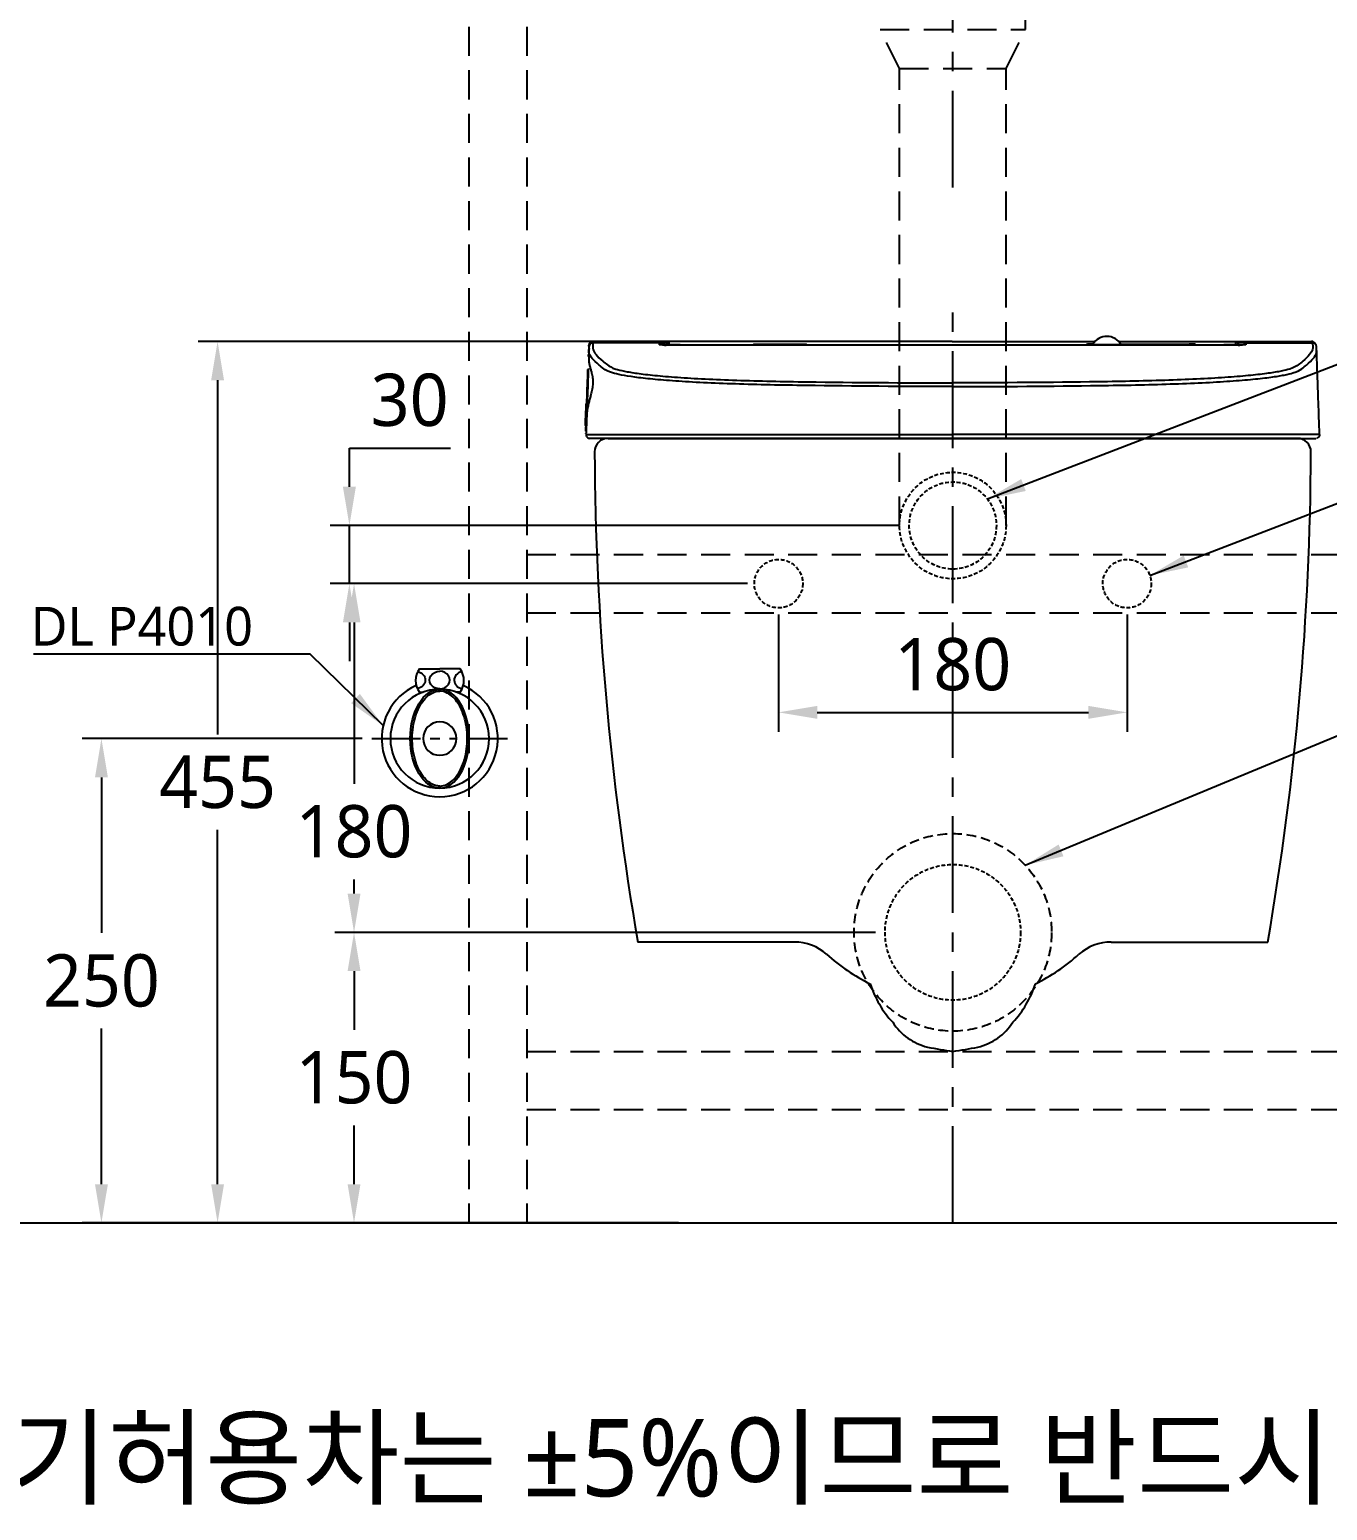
# Model space of a CAD drawing. Extents: x -37 to 6627, y -242 to 2286.
# Drawn here: x 4892 to 5562, y -242 to 523 of the extents above; entities that cross this region are included whole.
import ezdxf

# ---------------------------------------------------------------- set-up
doc = ezdxf.new("R2010")
doc.units = 0
doc.header["$LTSCALE"] = 20
doc.header["$MEASUREMENT"] = 0
doc.linetypes.add('CENTER', pattern=[2, 1.25, -0.25, 0.25, -0.25])
doc.linetypes.add('HIDDEN', pattern=[0.375, 0.25, -0.125])
doc.layers.get('0').update_dxf_attribs({"linetype": 'CONTINUOUS'})
doc.layers.get('DEFPOINTS').update_dxf_attribs({"linetype": 'CONTINUOUS'})
for name, color, linetype in [('1', 1, 'CONTINUOUS'), ('2', 2, 'CONTINUOUS'), ('3', 3, 'CONTINUOUS'), ('4', 4, 'CONTINUOUS'), ('6', 6, 'CONTINUOUS'), ('CENTER', 2, 'CENTER')]:
    doc.layers.add(name, color=color, linetype=linetype)
doc.styles.add('GHS', font='romans', dxfattribs={"bigfont": 'ghs'})
doc.styles.add('ROMANS', font='NanumGothic.ttf')
doc.styles.get("Standard").update_dxf_attribs({"font": 'NanumGothic.ttf'})
doc.dimstyles.get("Standard").update_dxf_attribs({"dimtxt": 2.5, "dimasz": 2, "dimexe": 2, "dimexo": 1, "dimgap": 1.5, "dimtad": 1, "dimdec": 0, "dimlfac": 10, "dimrnd": 0.5, "dimzin": 0, "dimdsep": 46, "dimtxsty": 'Standard', "dimcen": 0, "dimclrt": 2, "dimadec": 0, "dimazin": 0, "dimtfac": 1, "dimtdec": 0, "dimtmove": 0, "dimatfit": 3, "dimfxl": 0, "dimtolj": 1, "dimtzin": 0, "dimarcsym": 0})

# ---------------------------------------------------------------- blocks, each defined once
blk = doc.blocks.new('*D29')
at = {"layer": '3', "color": 3, "lineweight": -2}
for p, q in [((5363.8, 361.8), (4979.06, 361.8)), ((4989.06, 341.8), (4989.06, 158.85)), ((4989.06, -73.2), (4989.06, 109.76)), ((5113.8, -93.2), (4979.06, -93.2))]:
    blk.add_line(p, q, dxfattribs=at)
at = {"layer": '3', "color": 3}
for points in [[(4985.72, 341.8), (4992.39, 341.8), (4989.06, 361.8)], [(4985.72, -73.2), (4992.39, -73.2), (4989.06, -93.2)]]:
    blk.add_solid(points, dxfattribs=at)
at = {"layer": 'DEFPOINTS', "color": 0}
for p in [(5368.8, 361.8), (4989.06, -93.2), (5118.8, -93.2)]:
    blk.add_point(p, dxfattribs=at)
at = {"layer": '3', "color": 2, "insert": (4989.06, 134.3), "char_height": 27, "attachment_point": 5}
blk.add_mtext('\\A1;455', dxfattribs=at)
blk = doc.blocks.new('*D30')
at = {"layer": '3', "color": 3, "lineweight": -2}
for p, q in [((5057.14, 286.8), (5057.14, 306.8)), ((5057.14, 306.8), (5109.43, 306.8)), ((5341.3, 266.8), (5047.14, 266.8)), ((5057.14, 236.8), (5057.14, 266.8)), ((5262.8, 236.8), (5047.14, 236.8)), ((5057.14, 216.8), (5057.14, 196.8))]:
    blk.add_line(p, q, dxfattribs=at)
at = {"layer": '3', "color": 3}
for points in [[(5053.8, 286.8), (5060.47, 286.8), (5057.14, 266.8)], [(5053.8, 216.8), (5060.47, 216.8), (5057.14, 236.8)]]:
    blk.add_solid(points, dxfattribs=at)
at = {"layer": 'DEFPOINTS', "color": 0}
for p in [(5346.3, 266.8), (5057.14, 236.8), (5267.8, 236.8)]:
    blk.add_point(p, dxfattribs=at)
at = {"layer": '3', "color": 2, "insert": (5088.28, 331.52), "char_height": 27, "attachment_point": 5}
blk.add_mtext('\\A1;30', dxfattribs=at)
blk = doc.blocks.new('*D31')
at = {"layer": '3', "color": 3, "lineweight": -2}
for p, q in [((5262.8, 236.8), (5049.53, 236.8)), ((5059.53, 216.8), (5059.53, 133.5)), ((5059.53, 76.8), (5059.53, 84.1)), ((5328.8, 56.8), (5049.53, 56.8))]:
    blk.add_line(p, q, dxfattribs=at)
at = {"layer": '3', "color": 3}
for points in [[(5056.2, 216.8), (5062.87, 216.8), (5059.53, 236.8)], [(5056.2, 76.8), (5062.87, 76.8), (5059.53, 56.8)]]:
    blk.add_solid(points, dxfattribs=at)
at = {"layer": 'DEFPOINTS', "color": 0}
for p in [(5059.53, 236.8), (5267.8, 236.8), (5333.8, 56.8)]:
    blk.add_point(p, dxfattribs=at)
at = {"layer": '3', "color": 2, "insert": (5059.53, 108.8), "char_height": 27, "attachment_point": 5}
blk.add_mtext('\\A1;180', dxfattribs=at)
blk = doc.blocks.new('*D32')
at = {"layer": '3', "color": 3, "lineweight": -2}
for p, q in [((5328.8, 56.8), (5049.53, 56.8)), ((5059.53, 36.8), (5059.53, 6.46)), ((5059.53, -73.2), (5059.53, -42.86)), ((5227.16, -93.2), (5049.53, -93.2))]:
    blk.add_line(p, q, dxfattribs=at)
at = {"layer": '3', "color": 3}
for points in [[(5056.2, 36.8), (5062.87, 36.8), (5059.53, 56.8)], [(5056.2, -73.2), (5062.87, -73.2), (5059.53, -93.2)]]:
    blk.add_solid(points, dxfattribs=at)
at = {"layer": 'DEFPOINTS', "color": 0}
for p in [(5333.8, 56.8), (5059.53, -93.2), (5232.16, -93.2)]:
    blk.add_point(p, dxfattribs=at)
at = {"layer": '3', "color": 2, "insert": (5059.53, -18.2), "char_height": 27, "attachment_point": 5}
blk.add_mtext('\\A1;150', dxfattribs=at)
blk = doc.blocks.new('*D33')
at = {"layer": '3', "color": 3, "lineweight": -2}
for p, q in [((5278.8, 220.8), (5278.8, 160.36)), ((5458.8, 220.8), (5458.8, 160.36)), ((5298.8, 170.36), (5438.8, 170.36))]:
    blk.add_line(p, q, dxfattribs=at)
at = {"layer": '3', "color": 3}
for points in [[(5298.8, 173.69), (5298.8, 167.03), (5278.8, 170.36)], [(5438.8, 173.69), (5438.8, 167.03), (5458.8, 170.36)]]:
    blk.add_solid(points, dxfattribs=at)
at = {"layer": 'DEFPOINTS', "color": 0}
for p in [(5278.8, 225.8), (5458.8, 225.8), (5458.8, 170.36)]:
    blk.add_point(p, dxfattribs=at)
at = {"layer": '3', "color": 2, "insert": (5368.8, 195.06), "char_height": 27, "attachment_point": 5}
blk.add_mtext('\\A1;180', dxfattribs=at)
blk = doc.blocks.new('*D38')
at = {"layer": '3', "color": 3, "lineweight": -2}
for p, q in [((5063.8, 156.8), (4919.06, 156.8)), ((4929.06, 136.8), (4929.06, 56.5)), ((4929.06, -73.2), (4929.06, 7.1)), ((4982.31, -93.2), (4919.06, -93.2))]:
    blk.add_line(p, q, dxfattribs=at)
at = {"layer": '3', "color": 3}
for points in [[(4925.73, 136.8), (4932.4, 136.8), (4929.06, 156.8)], [(4925.73, -73.2), (4932.4, -73.2), (4929.06, -93.2)]]:
    blk.add_solid(points, dxfattribs=at)
at = {"layer": 'DEFPOINTS', "color": 0}
for p in [(5068.8, 156.8), (4929.06, -93.2), (4987.31, -93.2)]:
    blk.add_point(p, dxfattribs=at)
at = {"layer": '3', "color": 2, "insert": (4929.06, 31.8), "char_height": 27, "attachment_point": 5}
blk.add_mtext('\\A1;250', dxfattribs=at)

msp = doc.modelspace()

# ---------------------------------------------------------------- linework, layer by layer
at = {"color": 7, "linetype": 'HIDDEN', "ltscale": 0.4}
for centre, radius in [((5368.80001, 266.80157), 27.5), ((5368.80001, 266.80157), 22.5), ((5278.80001, 236.80157), 12.5), ((5458.80001, 236.80157), 12.5), ((5368.80001, 56.80157), 35)]:
    msp.add_circle(centre, radius, dxfattribs=at)
at = {"color": 7}
for centre, start, end in [((5286.98925, 26.80157), 48.26820549, 90), ((5450.58609, 26.80157), 90, 131.73179451)]:
    msp.add_arc(centre, 25, start, end, dxfattribs=at)
at = {"layer": '1', "color": 7, "linetype": 'Continuous'}
for p, q in [((5182.78066, 361.35157), (5182.78066, 361.07817)), ((5217.36046, 361.08556), (5182.9398, 361.08556)), ((5217.36112, 361.08454), (5182.94003, 361.08454)), ((5217.1686, 361.35157), (5217.1686, 361.08554)), ((5222.14849, 361.29796), (5222.10762, 360.12713)), ((5227.29121, 359.8951), (5227.29121, 359.89533)), ((5228.05265, 360.00127), (5228.05265, 359.93244)), ((5368.78765, 359.89533), (5368.78765, 359.8951)), ((5455.5418, 360.41075), (5490.95726, 360.41075)), ((5508.84083, 359.93191), (5508.84083, 360.00127)), ((5510.28409, 359.89533), (5510.28409, 359.8951)), ((5514.74499, 361.29784), (5514.78587, 360.12713)), ((5519.72489, 361.35146), (5519.72489, 360.95665)), ((5520.21418, 361.08454), (5554.63479, 361.08454)), ((5554.1113, 361.35146), (5554.1113, 361.08453)), ((5179.3831, 327.9684), (5179.42161, 329.07107)), ((5179.11959, 320.42243), (5179.3831, 327.9684)), ((5179.3831, 327.9684), (5179.64961, 327.9591)), ((5179.68472, 327.95787), (5179.64961, 327.9591)), ((5179.08109, 319.31977), (5179.11959, 320.42243)), ((5179.11959, 320.42243), (5179.3861, 320.41313)), ((5179.3861, 320.41313), (5179.31277, 318.3133)), ((5179.4212, 320.4119), (5179.3861, 320.41313)), ((5558.21488, 313.87136), (5558.2153, 313.87136))]:
    msp.add_line(p, q, dxfattribs=at)
msp.add_polyline3d([(5268.30774, 360.16011, 0), (5268.70374, 360.15933, 0), (5269.09974, 360.15854, 0), (5269.49574, 360.15775, 0), (5269.89174, 360.15696, 0), (5270.28774, 360.15618, 0), (5270.68374, 360.15539, 0), (5271.07974, 360.1546, 0), (5271.47574, 360.15381, 0), (5271.87174, 360.15302, 0), (5272.26774, 360.15224, 0), (5272.66374, 360.15145, 0), (5273.05974, 360.15066, 0), (5273.45574, 360.14987, 0), (5273.85174, 360.14908, 0), (5274.24774, 360.14829, 0), (5274.64374, 360.1475, 0), (5275.03974, 360.14671, 0), (5275.43574, 360.14592, 0), (5275.83174, 360.14513, 0), (5276.22774, 360.14434, 0), (5276.62374, 360.14355, 0), (5277.01974, 360.14276, 0), (5277.41574, 360.14197, 0), (5277.81174, 360.14118, 0), (5278.20774, 360.14039, 0), (5278.60374, 360.13959, 0), (5278.99974, 360.1388, 0), (5279.39574, 360.13801, 0), (5279.79174, 360.13722, 0), (5280.18774, 360.13643, 0), (5280.58374, 360.13563, 0), (5280.97974, 360.13484, 0), (5281.37574, 360.13405, 0), (5281.77174, 360.13326, 0), (5282.16774, 360.13246, 0), (5282.56374, 360.13167, 0), (5282.95974, 360.13088, 0), (5283.35574, 360.13008, 0), (5283.75174, 360.12929, 0), (5284.14774, 360.12849, 0), (5284.54374, 360.1277, 0), (5284.93974, 360.1269, 0), (5285.33574, 360.12611, 0), (5285.73174, 360.12532, 0), (5286.12774, 360.12452, 0), (5286.52374, 360.12372, 0), (5286.91974, 360.12293, 0), (5287.31574, 360.12213, 0), (5287.71174, 360.12134, 0), (5288.10774, 360.12054, 0)], dxfattribs=at)
for centre, radius, start, end in [((5292.78502, 359.9952), 0.2, 70.69657154, 89.63712386), ((5292.77878, 360.03031), 0.2, 47.73998822, 84.93784067), ((5448.33822, 355.97813), 8.45804, 30.27902233, 148.74324331), ((5554.09552, 359.80365), 2, 23.88313416, 90)]:
    msp.add_arc(centre, radius, start, end, dxfattribs=at)
at = {"layer": '1', "color": 7, "linetype": 'Continuous', "extrusion": (0, 0, -1)}
for centre, radius, start, end in [((-5181.42039, 329.00127), 2, 2, 31.92643487), ((-5178.87421, 330.58776), 1, 207.6048434, 211.92643487), ((-5181.07987, 319.24997), 2, 332.07356513, 2)]:
    msp.add_arc(centre, radius, start, end, dxfattribs=at)
at = {"layer": '1', "color": 7, "linetype": 'Continuous', "extrusion": (-9.53048e-06, 0, -1)}
msp.add_arc((-5556.21498, 313.80157, -0.05116), 2, 178.02404781, 252.72983748, dxfattribs=at)
at = {"layer": '1', "color": 7, "linetype": 'Continuous'}
for centre, major_axis, ratio, start_param, end_param in [((5182.78066, 359.35168), (1.99878, -0.0698), 0.999946139, 1.60570103, 3.14159265), ((5182.78066, 359.35168), (-1.99878, 0.0698), 0.121796206, 5.828985516, 6.283185307), ((5182.79645, 359.80365), (1.99878, -0.0698), 0.999999895, 1.605703242, 3.141592995), ((5182.94003, 359.08471), (-1.99878, 0.0698), 0.999914739, 4.747292594, 6.283185309), ((5217.36087, 359.10882), (1, -0.00214), 0.999798953, 1.309266443, 1.572940625), ((5217.36112, 360.08462), (1, 0), 0.999914843, 6.257003138, 7.853981634), ((5222.14849, 359.29808), (1.99878, -0.0698), 0.999939764, 2.393085592, 3.141592654), ((5222.14849, 359.29808), (1.99878, -0.0698), 0.999939764, 1.605700811, 2.393085558), ((5222.10762, 358.12753), (-1.99878, 0.0698), 0.999800542, 4.747288609, 5.156869218), ((5496.69765, -802.2049), (31126.48857, 51.37873), 0.03735963, 1.577436073, 1.578072203), ((5292.77878, 360.03031), (-0.01765, -0.19922), 0.976811528, 3.14158866, 3.232030083), ((5441.32754, 360.35525), (3, 0), 0.018499435, 1.63514989, 3.141592654), ((5448.33822, 360.22612), (7.85938, 0), 0.018502601, 3.669524021, 5.75525394), ((5490.95726, 360.35525), (3, 0), 0.018499435, 0, 1.570796327), ((5514.74499, 359.29796), (-1.99878, -0.0698), 0.99993975, 3.904594711, 4.677484497), ((5514.74499, 359.29796), (-1.99878, -0.0698), 0.99993975, 3.141592654, 3.904594687), ((5520.21418, 360.08462), (-1, 0), 0.999914843, 4.71238898, 6.309367476), ((5520.21444, 359.10882), (-1, -0.00214), 0.999798953, 4.710244685, 4.982151982), ((5554.09552, 359.80365), (-1.99878, -0.0698), 0.999999895, 3.523525551, 4.677482095), ((5554.1113, 359.35156), (-1.99878, -0.0698), 0.999946125, 4.058496171, 4.677484278), ((5554.63479, 359.08471), (-1.99875, -0.07073), 0.999914736, 3.141125408, 4.677018203)]:
    msp.add_ellipse(centre, major_axis=major_axis, ratio=ratio, start_param=start_param, end_param=end_param, dxfattribs=at)
for points, knots in [([(5180.78188, 359.42147), (5180.78699, 359.56774), (5180.79086, 359.67857), (5180.79605, 359.82735), (5180.79744, 359.86717), (5180.79766, 359.87345)], [0, 0, 0, 0, 0.506821094, 0.506821094, 1, 1, 1, 1]), ([(5182.94003, 361.08454), (5182.92849, 360.75392), (5182.913, 360.309), (5182.87336, 359.1906), (5182.74745, 358.51709), (5183.39733, 356.15382), (5185.08113, 354.12122), (5188.74414, 351.0148), (5189.53364, 350.36526), (5191.3403, 349.01109), (5192.47582, 348.30704), (5195.9261, 347.22216), (5197.36895, 346.85577), (5201.04127, 346.11556), (5203.24874, 345.74581), (5208.45113, 345.02145), (5211.44918, 344.66526), (5218.37917, 343.97164), (5222.30507, 343.63619), (5230.96506, 343.01465), (5235.77999, 342.72342), (5246.05269, 342.20959), (5251.49187, 341.98684), (5262.91751, 341.60614), (5268.95744, 341.44727), (5281.15894, 341.18846), (5287.31799, 341.08703), (5318.23124, 340.6369), (5343.3269, 340.4533), (5368.78765, 340.45322)], [0, 0, 0, 0, 0.125, 0.125, 0.25, 0.25, 0.5, 0.5, 0.5625, 0.5625, 0.625, 0.625, 0.65625, 0.65625, 0.6875, 0.6875, 0.71875, 0.71875, 0.75, 0.75, 0.78125, 0.78125, 0.8125, 0.8125, 0.84375, 0.84375, 0.875, 0.875, 1, 1, 1, 1]), ([(5182.79645, 361.80365), (5182.79623, 361.79737), (5182.79484, 361.75754), (5182.78964, 361.60873), (5182.78577, 361.49787), (5182.78066, 361.35157)], [0, 0, 0, 0, 0.493178906, 0.493178906, 1, 1, 1, 1]), ([(5182.78066, 361.35157), (5184.114, 361.35157), (5185.44733, 361.35157), (5192.114, 361.35157), (5197.44733, 361.35157), (5207.57664, 361.35157), (5212.37262, 361.35157), (5217.1686, 361.35157)], [0, 0, 0, 0, 0.116319865, 0.116319865, 0.581599324, 0.581599324, 1, 1, 1, 1]), ([(5368.37867, 361.80365), (5367.06778, 361.80365), (5365.75688, 361.80365), (5359.11265, 361.80365), (5353.77931, 361.80365), (5327.11265, 361.80365), (5305.77931, 361.80365), (5250.5628, 361.80365), (5216.67962, 361.80365), (5182.79645, 361.80365)], [0, 0, 0, 0, 0.021191111, 0.021191111, 0.107406263, 0.107406263, 0.45226687, 0.45226687, 1, 1, 1, 1]), ([(5222.14849, 361.29796), (5222.149, 361.31243), (5221.61558, 361.32631), (5219.7882, 361.34586), (5218.48835, 361.35157), (5217.1686, 361.35157)], [0, 0, 0, 0, 0.5, 0.5, 1, 1, 1, 1]), ([(5227.29121, 359.8951), (5224.61201, 359.8951), (5222.00295, 359.92026), (5219.28842, 359.98059), (5218.56709, 360.00445), (5217.77926, 360.04614), (5217.57171, 360.06252), (5217.45967, 360.07914)], [0, 0, 0, 0, 0.551070456, 0.551070456, 0.826605684, 0.826605684, 1, 1, 1, 1]), ([(5218.32775, 360.35023), (5218.58492, 360.3496), (5219.37672, 360.34682), (5220.0932, 360.34207), (5220.5139, 360.33804)], [0, 0, 0, 0, 0.318443829, 1, 1, 1, 1]), ([(5220.73999, 360.697), (5220.77989, 360.74624), (5220.91763, 360.89619), (5221.1953, 361.06684), (5221.50045, 361.19773), (5221.71424, 361.2508), (5221.78524, 361.26297), (5221.8007, 361.26518)], [0, 0, 0, 0, 0.146795797, 0.478208905, 0.748916901, 0.942237901, 1, 1, 1, 1]), ([(5228.05265, 360.00127), (5226.45004, 360.00127), (5224.89396, 360.01564), (5222.7035, 360.06338), (5222.1065, 360.09518), (5222.10762, 360.12713)], [0, 0, 0, 0, 0.5, 0.5, 1, 1, 1, 1]), ([(5368.78765, 359.8951), (5368.12098, 359.8951), (5367.45432, 359.8951), (5364.12098, 359.8951), (5361.45432, 359.8951), (5348.12098, 359.8951), (5337.45432, 359.8951), (5293.62217, 359.8951), (5260.45669, 359.8951), (5227.29121, 359.8951)], [0, 0, 0, 0, 0.014134631, 0.014134631, 0.070673154, 0.070673154, 0.296827248, 0.296827248, 1, 1, 1, 1]), ([(5228.05265, 360.00127), (5229.38599, 360.00127), (5230.71932, 360.00127), (5237.38599, 360.00127), (5242.71932, 360.00127), (5269.38599, 360.00127), (5290.71932, 360.00127), (5330.82799, 360.00127), (5349.60333, 360.00127), (5368.81685, 360.00127), (5369.25502, 360.00127), (5371.02652, 360.00127), (5372.35986, 360.00127), (5379.02652, 360.00127), (5384.35986, 360.00127), (5411.02652, 360.00127), (5432.35986, 360.00127), (5472.07574, 360.00127), (5490.45829, 360.00127), (5508.84083, 360.00127)], [0, 0, 0, 0, 0.014245614, 0.014245614, 0.071228069, 0.071228069, 0.299157892, 0.299157892, 0.499757581, 0.499757581, 0.504439107, 0.504439107, 0.518684721, 0.518684721, 0.575667177, 0.575667177, 0.803596999, 0.803596999, 1, 1, 1, 1]), ([(5268.30774, 360.16011), (5268.0071, 360.16071), (5267.70752, 360.16234), (5267.16014, 360.1674), (5266.90478, 360.17089), (5266.47298, 360.1792), (5266.29059, 360.18415), (5266.02301, 360.19476), (5265.93415, 360.20058), (5265.86101, 360.21227), (5265.87574, 360.21831), (5266.00537, 360.22975), (5266.12206, 360.23531), (5266.43986, 360.24523), (5266.64534, 360.24971), (5267.11544, 360.25701), (5267.38652, 360.25992), (5267.87606, 360.26326), (5268.09135, 360.26419), (5268.30774, 360.2646)], [0, 0, 0, 0, 0.114720251, 0.114720251, 0.229440371, 0.229440371, 0.344173764, 0.344173764, 0.458929871, 0.458929871, 0.573703584, 0.573703584, 0.68848213, 0.68848213, 0.803250935, 0.803250935, 0.917999971, 0.917999971, 1, 1, 1, 1]), ([(5268.34776, 360.25668), (5268.16285, 360.25633), (5267.97888, 360.25553), (5267.5612, 360.25267), (5267.33007, 360.25017), (5266.92997, 360.24393), (5266.75514, 360.24011), (5266.4849, 360.23165), (5266.38568, 360.2269), (5266.27599, 360.21715), (5266.26354, 360.21203), (5266.32584, 360.20209), (5266.40145, 360.19713), (5266.63017, 360.18809), (5266.78552, 360.18387), (5267.1542, 360.17681), (5267.37129, 360.17384), (5267.7384, 360.17046), (5267.87985, 360.16948), (5268.02455, 360.16877)], [0, 0, 0, 0, 0.086488621, 0.086488621, 0.207268636, 0.207268636, 0.327866181, 0.327866181, 0.448544063, 0.448544063, 0.568841269, 0.568841269, 0.689480371, 0.689480371, 0.810324962, 0.810324962, 0.930681232, 0.930681232, 1, 1, 1, 1]), ([(5288.14776, 360.29461), (5288.01509, 360.29436), (5287.88243, 360.29411), (5287.21911, 360.29284), (5286.68845, 360.29183), (5284.03515, 360.28677), (5281.91252, 360.28272), (5275.97584, 360.27136), (5272.1618, 360.26403), (5268.34776, 360.25668)], [0, 0, 0, 0, 0.020100715, 0.020100715, 0.100503576, 0.100503576, 0.422115019, 0.422115019, 1, 1, 1, 1]), ([(5268.34776, 360.16766), (5268.48042, 360.1674), (5268.61309, 360.16714), (5269.27641, 360.16582), (5269.80707, 360.16477), (5272.46036, 360.1595), (5274.583, 360.15528), (5280.51968, 360.14346), (5284.33372, 360.13583), (5288.14776, 360.12818)], [0, 0, 0, 0, 0.020100712, 0.020100712, 0.100503559, 0.100503559, 0.422114947, 0.422114947, 1, 1, 1, 1]), ([(5292.8277, 360.25133), (5293.11814, 360.23942), (5293.27747, 360.22624), (5293.27825, 360.1872), (5292.69773, 360.16167), (5290.76582, 360.12693), (5289.42252, 360.1179), (5288.10774, 360.12054)], [0, 0, 0, 0, 0.20748462, 0.20748462, 0.60374231, 0.60374231, 1, 1, 1, 1]), ([(5292.77878, 360.23028), (5292.74616, 360.23316), (5292.7055, 360.23602), (5292.50488, 360.24763), (5292.27179, 360.25601), (5291.68239, 360.27057), (5291.31836, 360.27694), (5290.51075, 360.28689), (5290.05602, 360.29059), (5289.12036, 360.29488), (5288.62662, 360.29552), (5288.14776, 360.29461)], [0, 0, 0, 0, 0.073168912, 0.073168912, 0.305003714, 0.305003714, 0.536539966, 0.536539966, 0.768282134, 0.768282134, 1, 1, 1, 1]), ([(5288.14776, 360.12818), (5288.58184, 360.12731), (5289.02766, 360.12778), (5289.92635, 360.13152), (5290.38758, 360.13513), (5291.21129, 360.14502), (5291.58548, 360.15142), (5292.19877, 360.16609), (5292.44591, 360.17456), (5292.68409, 360.18726), (5292.74211, 360.19119), (5292.78502, 360.19516)], [0, 0, 0, 0, 0.208598948, 0.208598948, 0.439534851, 0.439534851, 0.669871903, 0.669871903, 0.900872493, 0.900872493, 1, 1, 1, 1]), ([(5292.19504, 360.20595), (5292.17943, 360.20672), (5292.16642, 360.2075), (5292.13039, 360.2103), (5292.12199, 360.21242), (5292.1415, 360.21654), (5292.16968, 360.21859), (5292.25821, 360.22234), (5292.31978, 360.2241), (5292.46735, 360.22706), (5292.55537, 360.22832), (5292.69174, 360.22965), (5292.73478, 360.22999), (5292.77878, 360.23028)], [0, 0, 0, 0, 0.081673616, 0.081673616, 0.288931008, 0.288931008, 0.496207217, 0.496207217, 0.703475915, 0.703475915, 0.910714271, 0.910714271, 1, 1, 1, 1]), ([(5292.20661, 360.20574), (5292.18668, 360.2069), (5292.17007, 360.2077), (5292.16401, 360.20843), (5292.16397, 360.20843)], [0, 0, 0, 0, 0.727012366, 1, 1, 1, 1]), ([(5292.78502, 360.19516), (5292.68387, 360.1958), (5292.58698, 360.19679), (5292.41778, 360.19931), (5292.34313, 360.20087), (5292.24915, 360.20365), (5292.21903, 360.20478), (5292.19504, 360.20595)], [0, 0, 0, 0, 0.383738873, 0.383738873, 0.76747716, 0.76747716, 1, 1, 1, 1]), ([(5368.37867, 361.80365), (5369.71201, 361.80365), (5371.04534, 361.80365), (5377.71201, 361.80365), (5383.04534, 361.80365), (5406.36398, 361.80365), (5424.34929, 361.80365), (5442.3346, 361.80365)], [0, 0, 0, 0, 0.054086266, 0.054086266, 0.27043133, 0.27043133, 1, 1, 1, 1]), ([(5554.63479, 361.08454), (5554.64649, 360.75395), (5554.66221, 360.30908), (5554.70189, 359.1908), (5554.82784, 358.51738), (5554.17832, 356.15441), (5552.49512, 354.12209), (5548.83275, 351.0161), (5548.04539, 350.36664), (5546.23615, 349.01269), (5545.10927, 348.30868), (5541.65705, 347.22398), (5540.21654, 346.85763), (5536.54557, 346.11753), (5534.33788, 345.74772), (5529.13986, 345.02324), (5526.1435, 344.66701), (5519.2121, 343.9735), (5515.29006, 343.63785), (5506.63346, 343.01611), (5501.81837, 342.72497), (5491.54676, 342.21082), (5486.10845, 341.98789), (5474.68479, 341.60685), (5468.64414, 341.44818), (5456.44061, 341.18854), (5450.2794, 341.08728), (5419.35375, 340.63882), (5394.25522, 340.45321), (5368.78765, 340.45322)], [0, 0, 0, 0, 0.125, 0.125, 0.25, 0.25, 0.5, 0.5, 0.5625, 0.5625, 0.625, 0.625, 0.65625, 0.65625, 0.6875, 0.6875, 0.71875, 0.71875, 0.75, 0.75, 0.78125, 0.78125, 0.8125, 0.8125, 0.84375, 0.84375, 0.875, 0.875, 1, 1, 1, 1]), ([(5510.28409, 359.8951), (5509.61743, 359.8951), (5508.95076, 359.8951), (5505.61743, 359.8951), (5502.95076, 359.8951), (5489.61743, 359.8951), (5478.95076, 359.8951), (5435.11861, 359.8951), (5401.95313, 359.8951), (5368.78765, 359.8951)], [0, 0, 0, 0, 0.014134631, 0.014134631, 0.070673154, 0.070673154, 0.296827248, 0.296827248, 1, 1, 1, 1]), ([(5494.20726, 360.15626), (5494.20726, 360.14541), (5494.20726, 360.1345), (5494.20726, 360.11584), (5494.22998, 360.1081), (5494.13783, 360.09266), (5494.01908, 360.08489), (5493.47658, 360.0639), (5492.85019, 360.05248), (5491.39061, 360.04105), (5490.58893, 360.04238), (5489.04291, 360.04238), (5485.17784, 360.04238), (5475.12865, 360.04238), (5462.76043, 360.04238), (5451.93823, 360.04238), (5446.52713, 360.04238), (5444.20809, 360.04238), (5442.66206, 360.04238), (5441.88777, 360.04151), (5440.3447, 360.04353), (5439.60746, 360.05029), (5438.50179, 360.0723), (5438.15612, 360.08706), (5438.02318, 360.11809), (5438.07754, 360.13351), (5438.07754, 360.16413), (5438.07754, 360.24014), (5438.07754, 360.3135), (5438.07754, 360.37762), (5438.07804, 360.38477), (5438.25544, 360.39835), (5438.41278, 360.4049), (5439.0489, 360.4222), (5439.70907, 360.4309), (5440.83692, 360.43663), (5441.24438, 360.43712), (5441.65524, 360.43714)], [0, 0, 0, 0, 0.020200547, 0.020200547, 0.034386148, 0.034386148, 0.048571749, 0.048571749, 0.076942951, 0.076942951, 0.105314153, 0.105314153, 0.133685355, 0.247170163, 0.474139779, 0.587624587, 0.644366991, 0.672738193, 0.672738193, 0.701109395, 0.701109395, 0.729480597, 0.729480597, 0.757851799, 0.757851799, 0.786223001, 0.786223001, 0.814594203, 0.928079011, 0.928079011, 0.942264612, 0.942264612, 0.956450213, 0.956450213, 0.984821415, 0.984821415, 1, 1, 1, 1]), ([(5490.82769, 360.43683), (5491.59885, 360.43683), (5492.37198, 360.43279), (5493.57526, 360.41553), (5494.00086, 360.40288), (5494.19379, 360.38471), (5494.2168, 360.38027), (5494.22654, 360.37578)], [0, 0, 0, 0, 0.431405584, 0.431405584, 0.862811168, 0.862811168, 1, 1, 1, 1]), ([(5514.78587, 360.12713), (5514.78698, 360.09518), (5514.18774, 360.06327), (5511.99167, 360.01553), (5510.44323, 360.00127), (5508.84083, 360.00127)], [0, 0, 0, 0, 0.5, 0.5, 1, 1, 1, 1]), ([(5519.84486, 360.05242), (5519.39881, 360.01862), (5518.55997, 359.9867), (5515.57665, 359.92029), (5512.95854, 359.8951), (5510.28409, 359.8951)], [0, 0, 0, 0, 0.392878129, 0.392878129, 1, 1, 1, 1]), ([(5514.74499, 361.29784), (5514.74449, 361.31231), (5515.26511, 361.32605), (5517.11788, 361.34589), (5518.40507, 361.35146), (5519.72489, 361.35146)], [0, 0, 0, 0, 0.5, 0.5, 1, 1, 1, 1]), ([(5554.1113, 361.35146), (5552.77797, 361.35146), (5551.44464, 361.35146), (5544.77797, 361.35146), (5539.44464, 361.35146), (5529.31583, 361.35146), (5524.52036, 361.35146), (5519.72489, 361.35146)], [0, 0, 0, 0, 0.11632502, 0.11632502, 0.581625102, 0.581625102, 1, 1, 1, 1]), ([(5519.97123, 360.06905), (5519.97118, 360.06898), (5519.93597, 360.06315), (5519.83189, 360.0561), (5519.73526, 360.04895)], [0, 0, 0, 0, 0.371837902, 1, 1, 1, 1]), ([(5554.09552, 361.80365), (5554.09573, 361.79737), (5554.09713, 361.75754), (5554.10232, 361.60871), (5554.10619, 361.49781), (5554.1113, 361.35146)], [0, 0, 0, 0, 0.493115522, 0.493115522, 1, 1, 1, 1]), ([(5180.90923, 358.23741), (5180.90199, 358.02999), (5180.87409, 357.22677), (5180.82324, 355.82312), (5180.76598, 353.99881), (5180.67908, 352.14911), (5180.95151, 350.353), (5181.3918, 348.62124), (5181.86116, 346.98635), (5182.28515, 345.44557), (5182.59658, 343.95772), (5182.76796, 342.84966), (5182.8431, 341.80721), (5182.86306, 341.1942), (5182.85858, 340.67945), (5182.85177, 340.42439), (5182.8449, 340.23978), (5182.83615, 340.05611), (5182.82127, 339.79814), (5182.74838, 338.82922), (5182.58374, 337.74411), (5182.31932, 336.30424), (5181.97545, 334.86814), (5181.52114, 333.1252), (5180.99311, 331.20869), (5180.45669, 329.10626), (5179.9728, 326.79712), (5179.69587, 324.31329), (5179.6401, 321.66841), (5179.53639, 318.99441), (5179.45793, 316.66572), (5179.40715, 315.22345), (5179.38808, 314.67735)], [0, 0, 0, 0, 0.029012856, 0.111462364, 0.190224452, 0.263439829, 0.3292737, 0.377188351, 0.417649825, 0.449612464, 0.467396794, 0.479443487, 0.483253277, 0.48570978, 0.4865568, 0.48693244, 0.487302763, 0.487689982, 0.488113214, 0.489118698, 0.4959995, 0.50789891, 0.524647835, 0.545946435, 0.580848376, 0.622439062, 0.669887433, 0.733379937, 0.802671553, 0.876310316, 0.952846398, 1, 1, 1, 1]), ([(5368.78769, 338.52809), (5343.18925, 338.52817), (5317.84949, 338.71294), (5286.74942, 339.16376), (5280.55524, 339.26521), (5268.29224, 339.52217), (5262.22614, 339.67912), (5250.7386, 340.05355), (5245.26565, 340.272), (5234.91726, 340.77482), (5230.0517, 341.06004), (5221.28578, 341.66937), (5217.30637, 341.99815), (5210.24653, 342.68128), (5207.18511, 343.03267), (5199.1939, 344.10591), (5195.48843, 344.85229), (5190.68286, 346.294), (5189.48142, 346.99887), (5187.62492, 348.36046), (5186.83721, 349.01564), (5183.1282, 352.14459), (5181.41896, 354.19152), (5180.74798, 356.57072), (5180.87415, 357.24899), (5180.91406, 358.37482), (5180.92965, 358.82236), (5180.94125, 359.15451)], [0, 0, 0, 0, 0.125, 0.125, 0.15625, 0.15625, 0.1875, 0.1875, 0.21875, 0.21875, 0.25, 0.25, 0.28125, 0.28125, 0.3125, 0.3125, 0.375, 0.375, 0.4375, 0.4375, 0.5, 0.5, 0.75, 0.75, 0.875, 0.875, 1, 1, 1, 1]), ([(5368.78769, 338.52809), (5394.39203, 338.52808), (5419.72923, 338.71466), (5450.84033, 339.16394), (5457.03639, 339.26512), (5469.30124, 339.52285), (5475.3685, 339.67956), (5486.85466, 340.05432), (5492.32739, 340.27276), (5502.67479, 340.77612), (5507.5413, 341.06113), (5516.30481, 341.67059), (5520.28069, 341.99958), (5527.34212, 342.68272), (5530.40314, 343.034), (5535.72674, 343.74963), (5537.99271, 344.11466), (5541.79353, 344.84985), (5543.2936, 345.21429), (5546.90293, 346.29518), (5548.09468, 347.00013), (5549.95334, 348.3616), (5550.73937, 349.01668), (5554.44789, 352.14529), (5556.15662, 354.19199), (5556.82731, 356.57095), (5556.7011, 357.24915), (5556.66114, 358.37488), (5556.64533, 358.82238), (5556.63357, 359.15451)], [0, 0, 0, 0, 0.125, 0.125, 0.15625, 0.15625, 0.1875, 0.1875, 0.21875, 0.21875, 0.25, 0.25, 0.28125, 0.28125, 0.3125, 0.3125, 0.34375, 0.34375, 0.375, 0.375, 0.4375, 0.4375, 0.5, 0.5, 0.75, 0.75, 0.875, 0.875, 1, 1, 1, 1]), ([(5557.02525, 347.93666), (5556.92588, 350.78211), (5556.82275, 353.73557), (5556.6759, 357.94161), (5556.63225, 359.19194), (5556.63357, 359.15451)], [0, 0, 0, 0, 0.5, 0.5, 1, 1, 1, 1]), ([(5179.24837, 315.50748), (5179.38504, 319.42107), (5179.5217, 323.33466), (5179.84562, 332.61046), (5180.03287, 337.97266), (5180.2271, 343.53464), (5180.23408, 343.73441), (5180.28103, 345.07891), (5180.321, 346.22364), (5180.36098, 347.36838)], [0, 0, 0, 0, 0.368501007, 0.368501007, 0.873402442, 0.873402442, 0.892212808, 0.892212808, 1, 1, 1, 1]), ([(5180.54952, 347.93666), (5180.50333, 346.61406), (5180.45714, 345.29146), (5180.22621, 338.67846), (5180.04147, 333.38806), (5179.78363, 326.00446), (5179.71053, 323.91127), (5179.63744, 321.81807)], [0, 0, 0, 0, 0.151914846, 0.151914846, 0.75957423, 0.75957423, 1, 1, 1, 1]), ([(5558.12286, 316.50576), (5558.07668, 317.82836), (5558.03049, 319.15096), (5557.79955, 325.76396), (5557.61481, 331.05436), (5557.39679, 337.29742), (5557.36352, 338.25008), (5557.22859, 342.11404), (5557.12692, 345.02535), (5557.02525, 347.93666)], [0, 0, 0, 0, 0.126238859, 0.126238859, 0.631194296, 0.631194296, 0.722122841, 0.722122841, 1, 1, 1, 1]), ([(5179.33957, 313.87136), (5179.327, 313.87136), (5179.33649, 313.87136), (5179.97137, 313.87136), (5181.75535, 313.87136), (5185.61292, 313.87136), (5186.43042, 313.87136), (5188.36647, 313.87137), (5189.63635, 313.87137), (5193.3523, 313.87136), (5194.89295, 313.87136), (5198.73506, 313.87136), (5201.05109, 313.87136), (5206.49937, 313.87136), (5209.6198, 313.87136), (5216.77676, 313.87136), (5220.7747, 313.87136), (5229.55625, 313.87136), (5234.35881, 313.87136), (5244.84709, 313.87136), (5250.36948, 313.87137), (5261.90645, 313.87136), (5267.95109, 313.87136), (5280.28952, 313.87136), (5286.51446, 313.87136), (5317.75381, 313.87138), (5343.09635, 313.87136), (5368.78766, 313.87136)], [0, 0, 0, 0, 0.097642986, 0.097642986, 0.398428657, 0.398428657, 0.473625075, 0.473625075, 0.548821493, 0.548821493, 0.586419702, 0.586419702, 0.624017911, 0.624017911, 0.66161612, 0.66161612, 0.699214329, 0.699214329, 0.736812538, 0.736812538, 0.774410746, 0.774410746, 0.812008955, 0.812008955, 0.849607164, 0.849607164, 1, 1, 1, 1]), ([(5179.35952, 313.87136), (5179.35392, 313.59019), (5179.43907, 313.07156), (5179.87923, 312.37324), (5180.56176, 311.90898), (5181.07711, 311.80578), (5181.35831, 311.80157)], [0, 0, 0, 0, 0.250000002, 0.500000002, 0.750000002, 1, 1, 1, 1]), ([(5179.37344, 314.2581), (5179.37259, 314.23393), (5179.37178, 314.21083), (5179.36577, 314.03862), (5179.36226, 313.93807), (5179.36021, 313.87946), (5179.35993, 313.87135), (5179.35993, 313.87137)], [0, 0, 0, 0, 0.095505664, 0.095505664, 0.753903032, 0.753903032, 1, 1, 1, 1]), ([(5558.21529, 313.87136), (5558.21537, 313.87136), (5558.21544, 313.87136), (5558.21585, 313.87136), (5558.32272, 313.87136), (5557.60915, 313.87136), (5555.83422, 313.87136), (5551.99042, 313.87136), (5551.17368, 313.87137), (5549.25244, 313.87136), (5548.02723, 313.87136), (5544.32391, 313.87136), (5542.77182, 313.87136), (5538.9377, 313.87137), (5536.66393, 313.87136), (5531.31028, 313.87137), (5528.23085, 313.87136), (5521.11171, 313.87137), (5517.11695, 313.87136), (5508.34841, 313.87137), (5503.55099, 313.87136), (5493.06264, 313.87136), (5487.5296, 313.87136), (5475.97537, 313.87136), (5469.91988, 313.87136), (5457.54877, 313.87136), (5451.30572, 313.87137), (5419.971, 313.87135), (5394.5567, 313.87136), (5368.78766, 313.87136)], [0, 0, 0, 0, 0.038102179, 0.038102179, 0.175516153, 0.175516153, 0.450344102, 0.450344102, 0.519051089, 0.519051089, 0.587758077, 0.587758077, 0.62211157, 0.62211157, 0.656465064, 0.656465064, 0.690818557, 0.690818557, 0.725172051, 0.725172051, 0.759525545, 0.759525545, 0.793879038, 0.793879038, 0.828232532, 0.828232532, 0.862586026, 0.862586026, 1, 1, 1, 1]), ([(5558.21488, 313.87137), (5558.21487, 313.87144), (5558.21459, 313.87954), (5558.21254, 313.93807), (5558.20903, 314.03862), (5558.2005, 314.28273), (5558.19651, 314.39701), (5558.18461, 314.73764), (5558.17561, 314.99553), (5558.15572, 315.5649), (5558.14457, 315.88423), (5558.12974, 316.3088), (5558.12631, 316.40704), (5558.12286, 316.50576)], [0, 0, 0, 0, 0.086765167, 0.086765167, 0.320054379, 0.320054379, 0.464592689, 0.464592689, 0.698154423, 0.698154423, 0.931709667, 0.931709667, 1, 1, 1, 1]), ([(5368.78767, 311.80157), (5343.22758, 311.80157), (5318.01413, 311.80157), (5286.93367, 311.80157), (5280.74034, 311.80157), (5268.4656, 311.80157), (5262.45627, 311.80157), (5250.99339, 311.80157), (5245.50352, 311.80157), (5235.11612, 311.80157), (5230.373, 311.80157), (5221.70852, 311.80157), (5217.76687, 311.80157), (5210.75133, 311.80157), (5207.69968, 311.80157), (5202.38713, 311.80157), (5200.14522, 311.80157), (5196.43658, 311.80157), (5194.95963, 311.80157), (5191.40751, 311.80157), (5190.21093, 311.80157), (5188.33038, 311.80157), (5187.51084, 311.80157), (5183.70365, 311.80157), (5181.94756, 311.80157), (5181.25701, 311.80157), (5181.35353, 311.80157), (5181.35831, 311.80157)], [0, 0, 0, 0, 0.143320909, 0.143320909, 0.179151136, 0.179151136, 0.214981363, 0.214981363, 0.25081159, 0.25081159, 0.286641818, 0.286641818, 0.322472045, 0.322472045, 0.358302272, 0.358302272, 0.394132499, 0.394132499, 0.429962727, 0.429962727, 0.501623181, 0.501623181, 0.573283635, 0.573283635, 0.859925453, 0.859925453, 1, 1, 1, 1]), ([(5368.78767, 311.80157), (5394.42561, 311.80157), (5419.71092, 311.80157), (5450.8869, 311.80157), (5457.09836, 311.80157), (5469.40579, 311.80157), (5475.42571, 311.80157), (5486.90564, 311.80157), (5492.40792, 311.80157), (5502.78966, 311.80157), (5507.52987, 311.80157), (5516.18052, 311.80157), (5520.11895, 311.80157), (5527.09227, 311.80157), (5530.10043, 311.80157), (5535.31726, 311.80157), (5537.52452, 311.80157), (5541.23052, 311.80157), (5542.7173, 311.80157), (5546.25002, 311.80157), (5547.40565, 311.80157), (5549.27422, 311.80157), (5550.09212, 311.80157), (5553.88567, 311.80157), (5555.63285, 311.80157), (5556.32338, 311.80157), (5556.21706, 311.80157), (5556.21666, 311.80157), (5556.21658, 311.80157), (5556.21651, 311.80157)], [0, 0, 0, 0, 0.137503594, 0.137503594, 0.171879492, 0.171879492, 0.206255391, 0.206255391, 0.240631289, 0.240631289, 0.275007188, 0.275007188, 0.309383086, 0.309383086, 0.343758984, 0.343758984, 0.378134883, 0.378134883, 0.412510781, 0.412510781, 0.481262578, 0.481262578, 0.550014375, 0.550014375, 0.825021563, 0.825021563, 0.962525157, 0.962525157, 1, 1, 1, 1])]:
    msp.add_open_spline(points, degree=3, knots=knots, dxfattribs=at)
for points, degree in [([(5217.45967, 360.07914), (5217.39366, 360.08893), (5217.3608, 360.0988), (5217.36082, 360.10875)], 3), ([(5217.36082, 360.10875), (5217.36167, 360.5028), (5217.36112, 360.82807), (5217.36112, 361.08454)], 3), ([(5217.62458, 360.06667), (5217.61697, 360.06794), (5217.61176, 360.06859), (5217.60875, 360.06887)], 3), ([(5368.78765, 359.89533), (5227.29121, 359.89533)], 1), ([(5287.54929, 360.29289), (5279.79213, 360.27816)], 1), ([(5510.28409, 359.89533), (5368.78765, 359.89533)], 1), ([(5440.50082, 360.22611), (5440.50058, 360.20064), (5440.84791, 360.1751), (5441.54889, 360.15287)], 3), ([(5441.16001, 360.28517), (5441.02822, 360.2796), (5440.91609, 360.27388), (5440.82372, 360.26804)], 3), ([(5454.34526, 361.80365), (5487.59534, 361.80365), (5520.84543, 361.80365), (5554.09552, 361.80365)], 3), ([(5455.12755, 360.15287), (5455.8299, 360.17514), (5456.17988, 360.20063), (5456.17992, 360.2261)], 3), ([(5456.11316, 360.24531), (5456.01859, 360.25884), (5455.82361, 360.27214), (5455.52859, 360.28469)], 3), ([(5520.21448, 360.10875), (5520.21452, 360.08984), (5520.08809, 360.07085), (5519.84486, 360.05242)], 3), ([(5520.21418, 361.08454), (5520.21418, 360.82807), (5520.21364, 360.5028), (5520.21448, 360.10875)], 3), ([(5180.59624, 354.10531), (5180.60819, 354.44757), (5180.62014, 354.78983), (5180.63209, 355.1321)], 3), ([(5179.20392, 314.23446), (5179.20676, 314.31599), (5179.20961, 314.39752), (5179.21246, 314.47905)], 3)]:
    msp.add_open_spline(points, degree=degree, dxfattribs=at)
at = {"layer": '2', "color": 7, "linetype": 'Continuous'}
for points in [[(5190.8038, 311.80157), (5190.85884, 311.80157), (5190.92764, 311.80157), (5190.96835, 311.80157), (5191.05627, 311.80157), (5191.57896, 311.80157), (5192.05966, 311.80157), (5192.2998, 311.80157)], [(5546.77154, 311.80157), (5546.7165, 311.80157), (5546.6477, 311.80157), (5546.60699, 311.80157), (5546.51907, 311.80157), (5545.99637, 311.80157), (5545.51568, 311.80157), (5545.27554, 311.80157)]]:
    msp.add_open_spline(points, degree=3, knots=[0, 0, 0, 0, 0.553759989, 0.692200003, 0.830635622, 0.915391136, 1, 1, 1, 1], dxfattribs=at)
at = {"layer": '3', "linetype": 'HIDDEN', "ltscale": 3}
for p, q in [((5118.80001, 1086.80157), (5118.80001, -93.19843)), ((5148.80001, 1086.80157), (5148.80001, -93.19843)), ((5406.30001, 522.80157), (5406.30001, 572.80157)), ((5331.30001, 522.80157), (5406.30001, 522.80157)), ((5341.30001, 502.80157), (5331.30001, 522.80157)), ((5396.30001, 502.80157), (5406.30001, 522.80157)), ((5341.30001, 266.80157), (5341.30001, 502.80157)), ((5341.30001, 502.80157), (5396.30001, 502.80157)), ((5396.30001, 266.80157), (5396.30001, 502.80157)), ((5148.80001, 251.80157), (5588.80001, 251.80157)), ((5148.80001, 221.80157), (5588.80001, 221.80157)), ((5148.80001, -4.69843), (5588.80001, -4.69843)), ((5148.80001, -34.69843), (5588.80001, -34.69843))]:
    msp.add_line(p, q, dxfattribs=at)
at = {"layer": '3', "color": 7}
for p, q in [((5190.80379, 311.80105), (5368.78767, 311.80157)), ((5546.77155, 311.80105), (5368.78767, 311.80157)), ((5286.98925, 51.80157), (5206.08765, 51.80157)), ((5450.58609, 51.80157), (5531.48769, 51.80157))]:
    msp.add_line(p, q, dxfattribs=at)
at = {"layer": '3', "color": 7, "linetype": 'HIDDEN'}
msp.add_circle((5368.80001, 56.80157), 51, dxfattribs=at)
at = {"layer": '3', "color": 7}
for centre, radius, start, end in [((5190.80381, 304.80105), 7, 90.00016472, 180.26404675), ((5546.77153, 304.80105), 7, 359.73595325, 89.99983528), ((6710.67847, 311.80542), 1526.89081, 180.26404675, 189.80428524), ((4026.89687, 311.80542), 1526.89081, 350.19571476, 359.73595325), ((5371.90278, 122.00001), 102.56587, 228.26820549, 243.50283569), ((5365.67256, 122.00001), 102.56587, 296.49716431, 311.73179451), ((5377.04953, 46.6763), 53.50434, 197.92629251, 222.7315836), ((5360.52581, 46.6763), 53.50434, 317.2684164, 342.07370749), ((5363.15928, 26.9579), 30.34576, 213.1357763, 255.98034637), ((5374.41606, 26.9579), 30.34576, 284.01965363, 326.8642237), ((5481.04249, 691.78356), 705.47224, 259.77472766, 260.84417232), ((5256.53285, 691.78356), 705.47224, 279.15582768, 280.22527234)]:
    msp.add_arc(centre, radius, start, end, dxfattribs=at)
at = {"layer": '4'}
for p, q in [((5093.30001, 192.80157), (5097.45001, 192.80157)), ((5097.45001, 192.80157), (5103.80001, 192.80157)), ((5110.15001, 192.80157), (5103.80001, 192.80157)), ((5114.30001, 192.80157), (5110.15001, 192.80157)), ((5093.30001, 180.03947), (5093.30001, 180.80157)), ((5093.30001, 180.80157), (5095.18317, 180.80157)), ((5094.55001, 180.56472), (5094.55001, 180.80157)), ((5114.30001, 180.80157), (5112.41686, 180.80157)), ((5113.05001, 180.56472), (5113.05001, 180.80157)), ((5114.30001, 180.03947), (5114.30001, 180.80157))]:
    msp.add_line(p, q, dxfattribs=at)
at = {"layer": '4', "color": 1, "linetype": 'CENTER'}
for p, q in [((5068.80001, 156.80157), (5112.4151, 156.80157)), ((5118.00964, 156.80157), (5138.80001, 156.80157))]:
    msp.add_line(p, q, dxfattribs=at)
at = {"layer": '4'}
for centre, radius, start, end in [((5101.30001, 186.80157), 10, 143.13010235, 216.86989765), ((5106.30001, 186.80157), 10, 323.13010235, 36.86989765), ((5103.80001, 156.80157), 30, 113.91725115, 270), ((5103.80001, 156.80157), 30, 270, 66.08274885), ((5103.80001, 156.80157), 25.5, 90, 270), ((5103.80001, 156.80157), 25.5, 270, 90), ((5103.80001, 156.80157), 8.61509, 90, 270), ((5103.80001, 156.80157), 8.61509, 270, 90)]:
    msp.add_arc(centre, radius, start, end, dxfattribs=at)
at = {"layer": '4', "extrusion": (0, 0, -1)}
for centre, major_axis, ratio, start_param, end_param in [((5091.11734, 187.02915), (-5.22946, 0), 0.866391406, 1.82411945, 4.498970222), ((5103.80001, 187.02915), (-5.22946, 0), 0.866391406, 4.71238898, 7.853981634), ((5103.80001, 156.80157), (0, 25.5), 0.596528766, 3.141592654, 6.283185307)]:
    msp.add_ellipse(centre, major_axis=major_axis, ratio=ratio, start_param=start_param, end_param=end_param, dxfattribs=at)
at = {"layer": '4'}
for centre, major_axis, ratio, start_param, end_param in [((5103.80001, 187.02915), (5.22946, 0), 0.866391406, 4.71238898, 7.853981634), ((5116.48269, 187.02915), (5.22946, 0), 0.866391406, 1.82411945, 4.498970222), ((5103.80001, 156.80157), (0, 25.5), 0.596528766, 3.141592654, 6.283185307)]:
    msp.add_ellipse(centre, major_axis=major_axis, ratio=ratio, start_param=start_param, end_param=end_param, dxfattribs=at)
for points in [[(5103.80001, 132.30136), (5103.41098, 132.30148), (5103.02206, 132.32968), (5100.55635, 132.68677), (5098.4746, 133.80962), (5094.72339, 137.64162), (5093.07466, 140.34573), (5090.66028, 146.7671), (5089.8955, 150.47635), (5089.43383, 158.09078), (5089.73697, 161.99005), (5091.33981, 169.13246), (5092.63938, 172.36917), (5095.91027, 177.47596), (5097.87399, 179.33472), (5101.1917, 180.98688), (5102.49722, 181.30157), (5103.80001, 181.30157)], [(5103.80001, 132.30136), (5104.18905, 132.30148), (5104.57797, 132.32968), (5107.04367, 132.68677), (5109.12542, 133.80962), (5112.87663, 137.64162), (5114.52536, 140.34573), (5116.93975, 146.7671), (5117.70453, 150.47635), (5118.1662, 158.09078), (5117.86305, 161.99005), (5116.26021, 169.13246), (5114.96065, 172.36917), (5111.68976, 177.47596), (5109.72604, 179.33472), (5106.40832, 180.98688), (5105.10281, 181.30157), (5103.80001, 181.30157)]]:
    msp.add_open_spline(points, degree=3, knots=[3.141670887, 3.141670887, 3.141670887, 3.141670887, 3.227768172, 3.227768172, 3.688877911, 3.688877911, 4.149987649, 4.149987649, 4.611097388, 4.611097388, 5.072207127, 5.072207127, 5.533316866, 5.533316866, 5.994426605, 5.994426605, 6.283185307, 6.283185307, 6.283185307, 6.283185307], dxfattribs=at)
at = {"layer": '6'}
msp.add_lwpolyline([(4991.95334, 2030.80157), (3991.95334, 2030.80157), (3991.95334, -93.19843), (5874.30724, -93.19843), (5874.30724, 931.80157)], dxfattribs=at)
at = {"layer": 'CENTER', "color": 1, "linetype": 'CENTER', "ltscale": 2}
for p, q in [((5368.80001, 441.26728), (5368.80001, 602.55179)), ((5368.80001, -93.19843), (5368.80001, 379.88359))]:
    msp.add_line(p, q, dxfattribs=at)

# ---------------------------------------------------------------- texts
at = {"layer": '2', "insert": (4892.55049, 214.68687), "char_height": 20, "attachment_point": 4, "style": 'ROMANS'}
msp.add_mtext('DL P4010', dxfattribs=at)
at = {"layer": '3', "color": 1, "insert": (3979.09325, -194.36066), "char_height": 40, "attachment_point": 1, "style": 'GHS'}
msp.add_mtext_dynamic_manual_height_columns('{\\fNanumGothic|b0|i0|c129|p50;※주의: 비데 개폐높이 포함, 설치부위 도기허용차는 ±5%이므로 반드시 실측 확인 후 시공하십시오.}', width=2648.261808, gutter_width=13.505, heights=[0], dxfattribs=at)

# ---------------------------------------------------------------- dimensions: what is measured, and where the dimension line sits
at = {"layer": '3', "color": 7}
for base, p1, p2, picture, middle in [((4989.05598, -93.19843), (5368.80001, 361.80365), (5118.80001, -93.19843), '*D29', (4989.05598, 134.30261)), ((5057.13662, 236.80157), (5346.30001, 266.80157), (5267.80001, 236.80157), '*D30', (5088.28469, 306.80157)), ((5059.53469, 236.80157), (5333.80001, 56.80157), (5267.80001, 236.80157), '*D31', (5059.53469, 108.79957)), ((4929.06177, -93.19843), (5068.80001, 156.80157), (4987.30813, -93.19843), '*D38', (4929.06177, 31.80157))]:
    dim = msp.add_linear_dim(base=base, p1=p1, p2=p2, angle=90, dimstyle='Standard', override={"dimtxt": 27, "dimasz": 20, "dimexe": 10, "dimexo": 5, "dimgap": 10, "dimtih": 1, "dimtoh": 1, "dimdec": 4, "dimlfac": 1, "dimzin": 8, "dimclrd": 3, "dimclre": 3, "dimtdec": 4, "dimarcsym": 1}, dxfattribs=at)
    dim.commit()
    dim.dimension.update_dxf_attribs({"geometry": picture, "text_midpoint": middle, "dimtype": 160})
at = {"layer": '3'}
dim = msp.add_linear_dim(base=(5458.80001, 170.36107), p1=(5278.80001, 225.80157), p2=(5458.80001, 225.80157), dimstyle='Standard', override={"dimtxt": 27, "dimasz": 20, "dimexe": 10, "dimexo": 5, "dimgap": 10, "dimdec": 4, "dimlfac": 1, "dimzin": 8, "dimclrd": 3, "dimclre": 3, "dimtdec": 4, "dimarcsym": 1}, dxfattribs=at)
dim.commit()
dim.dimension.update_dxf_attribs({"geometry": '*D33', "text_midpoint": (5368.80001, 170.36107), "dimtype": 160})
at = {"layer": '3', "color": 7}
dim = msp.add_linear_dim(base=(5059.53469, -93.19843), p1=(5333.80001, 56.80157), p2=(5232.16338, -93.19843), angle=90, dimstyle='Standard', override={"dimtxt": 27, "dimasz": 20, "dimexe": 10, "dimexo": 5, "dimgap": 10, "dimtih": 1, "dimtoh": 1, "dimdec": 4, "dimlfac": 1, "dimzin": 8, "dimclrd": 3, "dimclre": 3, "dimtdec": 4, "dimarcsym": 1}, dxfattribs=at)
dim.commit()
dim.dimension.update_dxf_attribs({"geometry": '*D32', "text_midpoint": (5059.53469, -18.19843)})

# ---------------------------------------------------------------- leaders
for points, override in [([(5386.63012, 280.52517), (5629.1229, 373.89077), (5695.3553, 373.89077)], {"dimtxt": 25, "dimasz": 20, "dimexe": 10, "dimexo": 5, "dimgap": 10, "dimtad": 0, "dimdec": 4, "dimlfac": 1, "dimzin": 8, "dimclrd": 3, "dimclre": 3, "dimtdec": 4, "dimarcsym": 1}), ([(5470.54782, 241.07229), (5713.0406, 334.43789), (5787.34663, 334.43789)], {"dimtxt": 25, "dimasz": 20, "dimexe": 10, "dimexo": 5, "dimgap": 10, "dimtad": 0, "dimdec": 4, "dimlfac": 1, "dimzin": 8, "dimclrd": 3, "dimclre": 3, "dimtdec": 4, "dimarcsym": 1}), ([(5074.55836, 163.50422), (5036.94172, 200.35969), (4894.00966, 200.35969)], {"dimtxt": 25, "dimasz": 20, "dimexe": 10, "dimexo": 5, "dimgap": 10, "dimtad": 0, "dimtih": 1, "dimtoh": 1, "dimdec": 4, "dimlfac": 1, "dimzin": 8, "dimclrd": 3, "dimclre": 3, "dimtdec": 4, "dimarcsym": 1}), ([(5406.22289, 91.45021), (5631.38967, 184.81581), (5740.48334, 184.81581)], {"dimtxt": 25, "dimasz": 20, "dimexe": 10, "dimexo": 5, "dimgap": 10, "dimtad": 0, "dimdec": 4, "dimlfac": 1, "dimzin": 8, "dimclrd": 3, "dimclre": 3, "dimtdec": 4, "dimarcsym": 1})]:
    msp.add_leader(points, dimstyle='Standard', override=override, dxfattribs=at)

doc.saveas('drawing.dxf')
